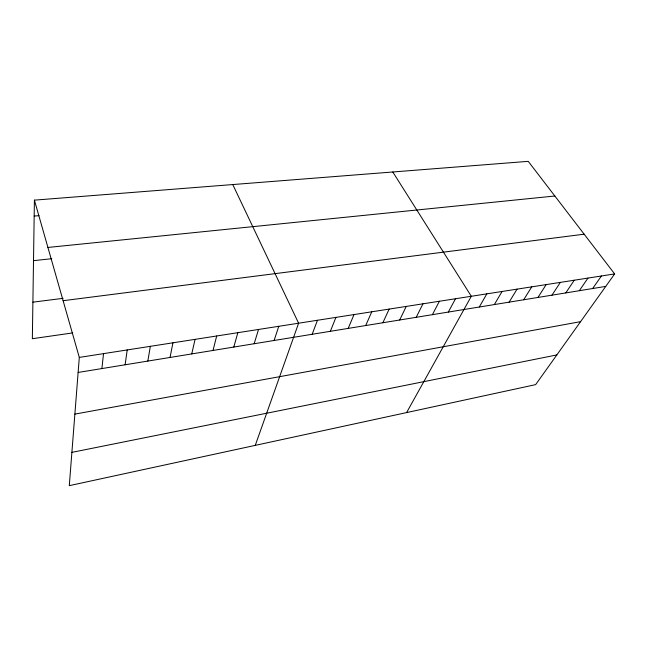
<?xml version="1.0" encoding="UTF-8"?>
<svg xmlns="http://www.w3.org/2000/svg" width="647" height="647" viewBox="0 0 647 647"><rect width="100%" height="100%" fill="white"/><g stroke="black" fill="none" stroke-linecap="round" stroke-linejoin="round"><path stroke-width="0.97" d="M34.412 200.141L79.298 357.411L69.294 485.654L535.635 384.633L614.65 273.924L528.243 161.346L34.412 200.141L32.35 338.713L72.763 332.906M101.894 368.572L103.528 353.626M125.122 364.779L127.208 349.938M147.831 361.075L150.339 346.331M170.032 357.451L172.951 342.805M191.755 353.909L195.062 339.351M213.009 350.448L216.688 335.987M233.802 347.051L237.837 332.687M254.158 343.735L258.533 329.46M274.093 340.484L278.784 326.298M255.266 445.371L298.607 323.209L232.774 184.557M312.169 334.273L317.459 320.265M330.366 331.304L335.922 317.386M348.199 328.393L354.022 314.563M365.692 325.546L371.766 311.797M382.854 322.748L389.171 309.088M399.692 319.998L406.235 306.427M416.207 317.305L422.968 303.815M432.414 314.66L439.386 301.251M448.322 312.064L455.504 298.744M406.607 412.584L471.315 296.277L392.794 171.989M479.281 307.018L486.835 293.851M494.34 304.559L502.072 291.482M509.132 302.149L517.034 289.144M523.666 299.779L531.729 286.856M537.948 297.45L546.165 284.599M551.98 295.161L560.342 282.391M565.769 292.913L574.277 280.216M579.324 290.705L587.969 278.081M592.644 288.53L601.419 275.986M71.89 452.366L556.841 354.928M74.874 414.112L580.594 321.648M78.125 372.446L605.746 286.395M79.298 357.411L614.65 273.924M63.115 300.701L584.152 234.19M32.892 302.157L63.099 298.332M33.515 260.66L51.817 258.703M47.918 247.453L554.843 196.001M34.178 216.074L39.014 215.661"/></g></svg>
